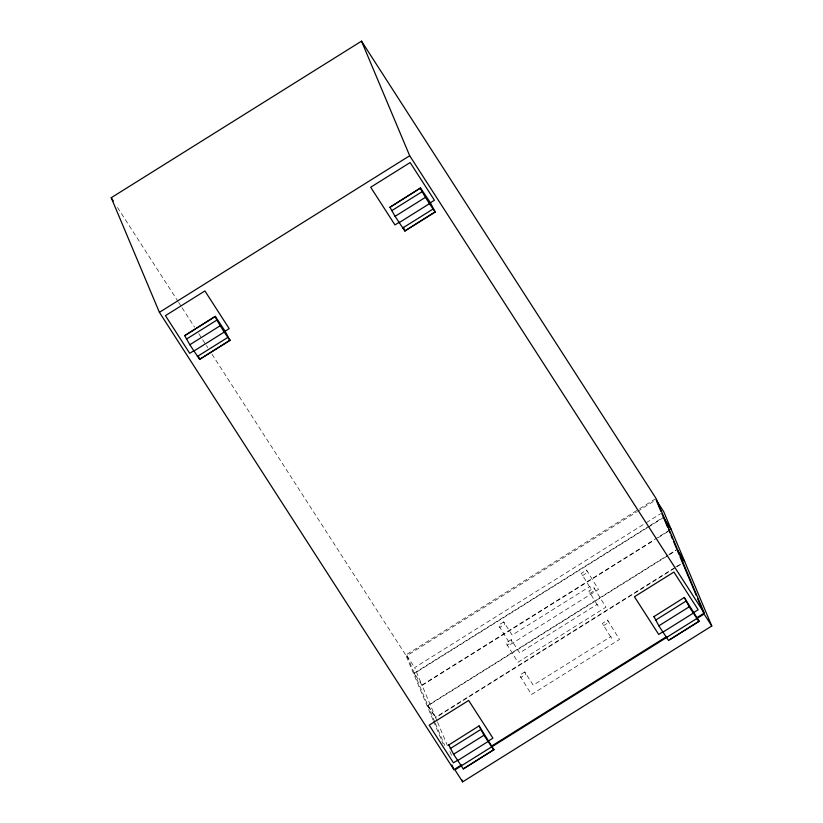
<?xml version="1.0" encoding="UTF-8"?>
<svg xmlns="http://www.w3.org/2000/svg" width="823" height="823" viewBox="0 0 823 823"><rect width="100%" height="100%" fill="white"/><g stroke="black" fill="none" stroke-linecap="round" stroke-linejoin="round"><path stroke-width="0.62" stroke-dasharray="4.12 3.09" d="M433.073 720.022L405.76 655.046L638.648 509.355M639.728 508.676L656.054 498.46M674.86 567.582L435.521 717.306L422.106 685.394L414.257 673.091L406.932 655.653L636.477 512.05M637.568 511.371L653.884 501.156M669.994 529.868L421.952 685.045L414.627 667.607L645.263 523.315M646.353 522.636L660.488 513.789M414.257 673.091L649.244 526.082M650.335 525.403L663.389 517.235M647.217 527.8L414.401 673.44L427.826 705.362L435.521 717.306M648.308 527.111L662.453 518.264M503.697 621.91L498.512 625.151L510.425 644.471L598.455 589.402L586.542 570.082L581.367 573.322L590.852 588.877L589.844 586.501L512.184 635.089L503.697 621.91L504.694 624.297L499.51 627.538M582.365 575.699L587.55 572.458L586.542 570.082M422.106 685.394L653.822 540.423M658.174 537.707L667.967 531.576M511.176 639.697L505.991 642.938L517.904 662.258L605.934 607.189L594.021 587.869L588.846 591.109L598.331 606.664L597.323 604.288L519.652 652.876L511.176 639.697L512.173 642.084L506.989 645.325M589.844 593.486L595.019 590.245L594.021 587.869M427.826 705.362L668.245 554.949M669.336 554.27L676.948 549.507M434.842 722.049L427.97 705.712L668.399 555.299M669.49 554.62L676.012 550.536M675.95 566.903L683.563 562.14M437.136 721.164L435.665 717.666L676.095 567.253M677.185 566.574L681.537 563.848M524.735 671.969L519.56 675.21L531.463 694.53L619.493 639.461L607.59 620.141L602.405 623.381L611.89 638.936L610.892 636.549L533.222 685.148L524.735 671.969L525.732 674.346L520.558 677.586M603.403 625.758L608.588 622.517L607.59 620.141M406.932 655.653L414.627 667.607M117.473 207.447L177.912 301.28M178.601 302.36L181.379 306.67M182.078 307.751L194.578 327.163M198.744 333.634L205.699 344.426M206.388 345.495L207.777 347.656M211.943 354.127L405.76 655.046M427.97 705.712L435.665 717.666M437.63 722.327L447.445 745.669M449.893 751.512L452.352 757.345M435.326 723.222L444.646 745.391M433.567 721.205L443 743.653"/><path stroke-width="1.23" d="M184.702 335.661L215.307 316.382L225.049 331.041L229.946 340.393L199.578 359.394L189.835 344.734L184.702 335.661L215.307 316.382M199.578 359.394L230.173 340.115M389.948 207.262L420.553 187.983L430.295 202.643L435.192 211.995L404.823 230.996L395.071 216.336L389.948 207.262L420.553 187.983M404.823 230.996L435.418 211.706M448.453 745.175L479.058 725.896L493.923 749.619L463.328 768.898L453.576 754.249L448.689 744.887M479.058 725.896L483.955 735.248L493.697 749.897M463.328 768.898L493.923 749.619M653.699 616.777L684.304 597.488L699.169 621.221L668.564 640.5L658.822 625.84L653.935 616.489M684.304 597.488L689.19 606.839L698.943 621.499M461.549 764.876L453.926 769.649L159.395 312.339L111.218 197.736L361.523 41.15L656.054 498.46L704.231 613.053L696.608 617.826M159.395 312.339L409.689 155.742L361.523 41.15M186.492 339.086L216.871 320.085L215.081 316.67M391.738 210.688L422.106 191.687L420.316 188.261M189.835 344.734L220.204 325.733L216.871 320.085M395.071 216.336L425.44 197.335L422.106 191.687M193.981 350.66L189.712 353.324L165.444 315.641L204.906 290.951L229.185 328.644L224.916 331.309M399.227 222.261L394.958 224.926L370.689 187.243L410.152 162.553L434.421 200.236L430.162 202.911M193.817 351.092L224.185 332.091L229.946 340.393M399.062 222.694L429.431 203.693L435.192 211.995M197.376 356.462L227.755 337.461M402.622 228.053L432.991 209.063M450.243 748.601L480.611 729.6M655.489 620.192L685.857 601.202M453.576 754.249L483.955 735.248M658.822 625.84L689.19 606.839M457.732 760.164L453.463 762.839L429.195 725.156L468.657 700.466L492.926 738.149L488.667 740.813M662.978 631.766L658.709 634.44L634.44 596.747L673.903 572.067L698.171 609.75L693.912 612.415M457.567 760.606L487.936 741.605M662.813 632.198L693.182 613.197M492.02 745.813L666.136 636.889M461.127 765.966L491.496 746.965M666.373 637.568L696.742 618.567M461.477 765.812L454.954 769.896L462.649 781.85L711.782 625.994L684.798 561.811L677.74 550.854M491.938 746.759L667.093 637.187M696.464 618.803L704.087 614.04L703.099 611.705M669.881 639.543L699.169 621.221M656.054 499.798L663.76 511.752L671.084 529.189M676.948 549.507L684.654 561.451L671.229 529.539L663.533 517.585L667.515 527.039M409.689 155.742L704.231 613.053M704.087 614.04L711.782 625.994M111.218 197.736L113.307 200.977M425.44 197.335L429.431 203.693M220.204 325.733L224.185 332.091M403.26 227.282L405.05 230.707M198.466 356.544L199.804 359.106M656.548 500.96L660.941 511.422M661.918 513.747L663.389 517.235M668.502 529.405L669.994 532.954M670.992 535.32L672.484 538.87M673.471 541.225L676.455 548.324M677.596 551.019L679.068 554.527M680.045 556.862L696.237 595.368M697.709 598.877L702.122 609.38M461.672 779.515L462.649 781.85M451.94 764.917L453.926 769.649"/></g></svg>
